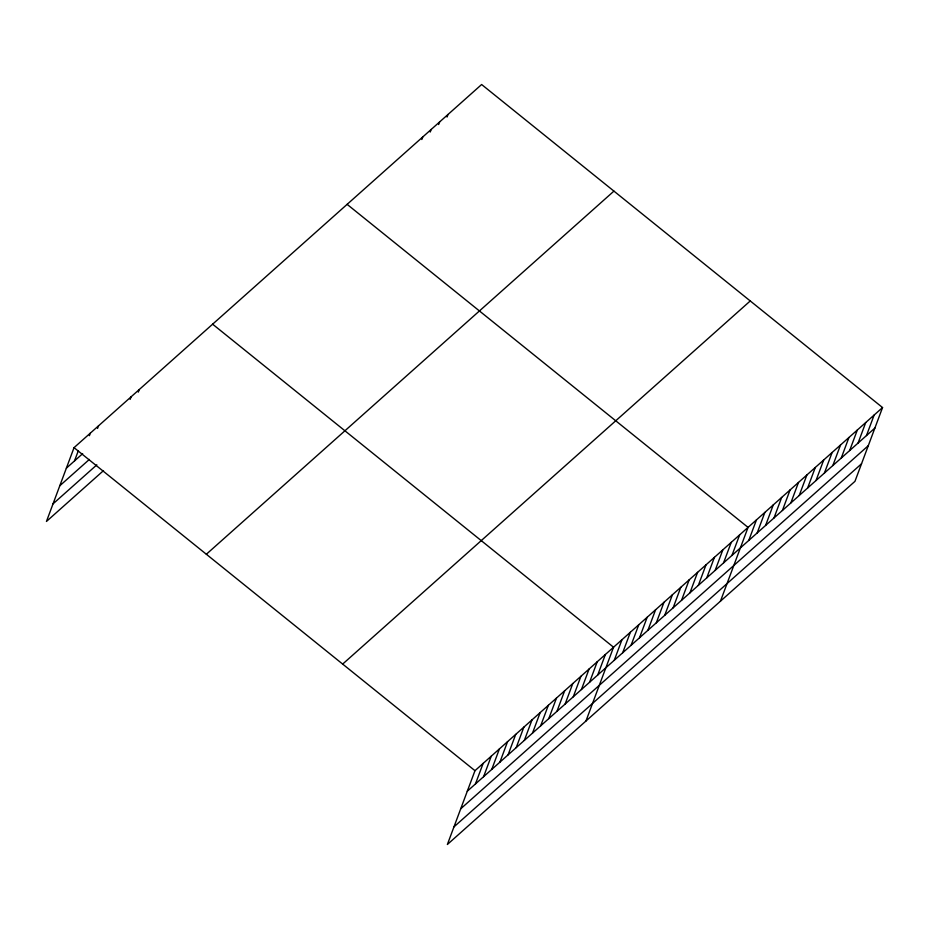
<?xml version="1.0" encoding="UTF-8"?>
<svg xmlns="http://www.w3.org/2000/svg" width="929" height="929" viewBox="0 0 929 929"><rect width="100%" height="100%" fill="white"/><g stroke="black" fill="none" stroke-linecap="round" stroke-linejoin="round"><path stroke-width="1.39" d="M882.55 407.552L474.974 770.687L447.372 844.484L854.959 481.35L882.55 407.552L481.628 84.516L74.041 447.65L46.45 521.448L103.514 470.608M74.517 460.923L78.35 450.646M89.381 435.689L90.345 433.123M97.533 428.42L98.497 425.854M130.141 399.377L131.105 396.811M138.293 392.108L139.257 389.541M421.824 139.513L422.776 136.946M430.22 132.023L431.184 129.456M438.627 124.532L439.591 121.966M447.035 117.042L447.999 114.476M475.439 783.96L483.126 763.417M483.591 776.702L491.267 756.16M491.743 769.433L499.419 748.89M499.895 762.175L507.571 741.632M508.047 754.905L515.723 734.374M516.199 747.648L523.875 727.105M524.351 740.378L532.027 719.847M532.503 733.12L540.179 712.578M540.655 725.863L548.331 705.32M548.807 718.593L556.483 698.062M556.959 711.335L564.635 690.793M565.111 704.066L572.787 683.535M573.263 696.808L580.939 676.266M581.415 689.55L589.091 669.008M589.567 682.281L597.242 661.75M597.719 675.023L605.394 654.481M585.955 721.02L613.546 647.223L212.625 324.186M614.278 660.264L621.954 639.733M622.685 652.785L630.361 632.243M631.081 645.295L638.769 624.752M639.489 637.805L647.176 617.262M647.896 630.315L655.584 609.772M656.304 622.825L663.98 602.282M664.711 615.335L672.387 594.792M673.119 607.845L680.794 587.302M681.526 600.355L689.202 579.812M689.933 592.865L697.609 572.322M698.341 585.375L706.017 564.832M706.748 577.884L714.424 557.342M715.156 570.394L722.832 549.852M723.552 562.904L731.239 542.362M731.959 555.414L739.647 534.883M720.451 601.191L748.054 527.393L347.121 204.345M748.774 540.434L756.45 519.903M757.181 532.944L764.857 512.413M765.589 525.454L773.265 504.923M773.996 517.964L781.672 497.433M782.404 510.486L790.08 489.943M790.811 502.995L798.487 482.453M799.219 495.505L806.895 474.963M807.615 488.015L815.302 467.473M816.022 480.525L823.709 459.983M824.429 473.035L832.117 452.493M832.837 465.545L840.513 445.003M841.244 458.055L848.92 437.513M849.652 450.565L857.328 430.022M858.059 443.075L865.735 422.532M866.467 435.585L874.143 415.042M66.365 468.181L82.669 453.654M59.793 485.762L89.347 459.437M53.023 503.866L96.837 464.837M206.343 554.253L613.93 191.119M342.662 664.084L750.249 300.95M467.287 791.218L874.874 428.095M460.714 808.799L868.301 445.676M453.944 826.903L861.531 463.78M74.041 447.65L474.974 770.687"/></g></svg>
